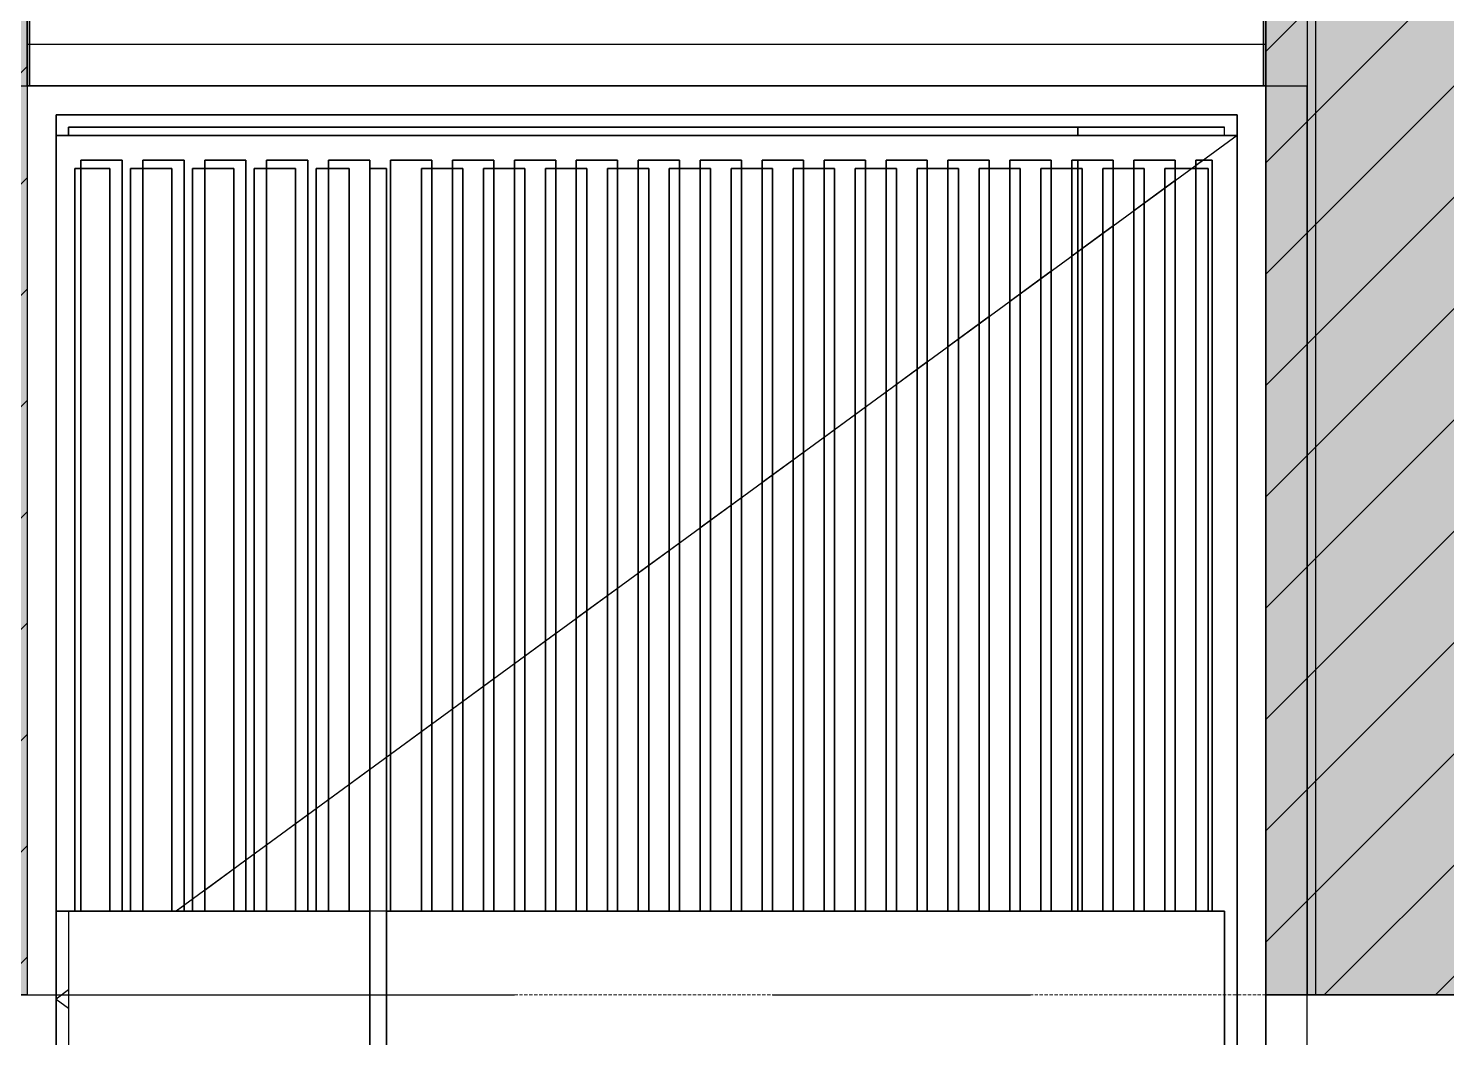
# Model space of a CAD drawing. Header units: millimetres. Extents: x 2519235 to 7246330, y 25937 to 201821.
# Drawn here: x 3041075 to 3042792, y 102238 to 103459 of the extents above; entities that cross this region are included whole.
import ezdxf

# ---------------------------------------------------------------- set-up
doc = ezdxf.new("R2010")
doc.units = ezdxf.units.MM
doc.set_wipeout_variables(frame=1)
for name, pattern in [('DPA_Hidden 100', [6, 4, -2]), ('HIDDEN', [0.375, 0.25, -0.125]), ('TA_GL_005.00000', [13.75, 5, -1.25, 1.25, -1.25, 5])]:
    doc.linetypes.add(name, pattern=pattern)
for name, color, linetype in [('000 - 0_HIDE_OBJ_FRAMING_DEF_SUB_1', 7, 'Continuous'), ('000 - 0_SYM_DWG_GRIDLINE_MAIN_COLOR_251', 7, 'Continuous'), ('000 - CONCRETE_COL_HATCH_', 7, 'Continuous'), ('000 - CONCRETE_COL_WIPEOUT_', 7, 'Continuous'), ('000 - CONCRETE_PRECAST_HATCH_', 7, 'Continuous'), ('_Wall-PRECAST-E1', 7, 'HIDDEN'), ('_งานโครงสร้าง', 7, 'Continuous')]:
    doc.layers.add(name, color=color, linetype=linetype)
doc.layers.add('A-DOOR-E', color=7, linetype='Continuous', lineweight=35)
doc.layers.add('A-DOOR-FRAM', color=7, linetype='Continuous', lineweight=35)
doc.styles.add('TA', font='', dxfattribs={"height": 4.5})
doc.styles.get('TA').set_extended_font_data('Cordia New')

# ---------------------------------------------------------------- blocks, each defined once
blk = doc.blocks.new('*U976')
at = {"layer": '000 - 0_SYM_DWG_GRIDLINE_MAIN_COLOR_251', "color": 7, "linetype": 'ByBlock', "ltscale": 5}
blk.add_line((30, 0), (-338.2, 0), dxfattribs=at)
at = {"color": 7, "style": 'TA', "flags": 1}
blk.add_attdef('LOCATION', (6, -6), '', height=4.5, rotation=270, dxfattribs=at)
blk = doc.blocks.new('W-1-PP17-ENT1_REV02_20260415-162311_PP17_ENT1_ELE2_DIMS')
at = {"layer": '000 - 0_SYM_DWG_GRIDLINE_MAIN_COLOR_251', "color": 7, "linetype": 'TA_GL_005.00000', "xscale": 50, "yscale": 50, "zscale": 50, "rotation": 180}
blk.add_blockref('*U976', (-15410, 102290), dxfattribs=at)
blk = doc.blocks.new('DPA_DR-SG-SW-MESH_FIX ONE - D37_1500x2150 mm-31456549-ENTRANCE 1 - ENLARGE ELEVATION 2 01')
at = {"layer": 'A-DOOR-E', "color": 7}
for p, q in [((-506158.9, 101243.9), (-506158.9, 103355)), ((-506158.9, 101243.9), (-506158.9, 103355)), ((-506158.9, 103355), (-504728.9, 103355)), ((-504728.9, 103355), (-506158.9, 103355)), ((-504728.9, 101243.9), (-504728.9, 103355)), ((-504728.9, 103355), (-504728.9, 101243.9)), ((-506093.8, 103290), (-506136.3, 103290)), ((-506136.3, 103290), (-506136.3, 102391.2)), ((-506136.3, 102391.2), (-506136.3, 103290)), ((-506136.3, 103290), (-506093.8, 103290)), ((-506093.8, 102391.2), (-506093.8, 103290)), ((-506093.8, 103290), (-506093.8, 102391.2)), ((-506018.8, 103290), (-506068.8, 103290)), ((-506068.8, 103290), (-506068.8, 102391.2)), ((-506068.8, 102391.2), (-506068.8, 103290)), ((-506068.8, 103290), (-506018.8, 103290)), ((-506018.8, 102391.2), (-506018.8, 103290)), ((-506018.8, 103290), (-506018.8, 102391.2)), ((-505943.8, 103290), (-505993.8, 103290)), ((-505993.8, 103290), (-505993.8, 102391.2)), ((-505993.8, 102391.2), (-505993.8, 103290)), ((-505993.8, 103290), (-505943.8, 103290)), ((-505943.8, 102391.2), (-505943.8, 103290)), ((-505943.8, 103290), (-505943.8, 102391.2)), ((-505868.8, 103290), (-505918.8, 103290)), ((-505918.8, 103290), (-505918.8, 102391.2)), ((-505918.8, 102391.2), (-505918.8, 103290)), ((-505918.8, 103290), (-505868.8, 103290)), ((-505868.8, 102391.2), (-505868.8, 103290)), ((-505868.8, 103290), (-505868.8, 102391.2)), ((-505803.8, 103290), (-505843.8, 103290)), ((-505843.8, 103290), (-505843.8, 102391.2)), ((-505843.8, 102391.2), (-505843.8, 103290)), ((-505843.8, 103290), (-505803.8, 103290)), ((-505803.8, 102391.2), (-505803.8, 103290)), ((-505803.8, 103290), (-505803.8, 102391.2)), ((-505778.9, 103290), (-505778.9, 101294.1)), ((-505778.9, 101293.9), (-505778.9, 103290)), ((-505778.9, 103290), (-505758.9, 103290)), ((-505758.9, 101294.1), (-505758.9, 103290)), ((-505758.9, 103290), (-505758.9, 101293.9)), ((-505666.3, 103290), (-505716.3, 103290)), ((-505716.3, 103290), (-505716.3, 102391.2)), ((-505716.3, 102391.2), (-505716.3, 103290)), ((-505716.3, 103290), (-505666.3, 103290)), ((-505666.3, 102391.2), (-505666.3, 103290)), ((-505666.3, 103290), (-505666.3, 102391.2)), ((-505591.3, 103290), (-505641.3, 103290)), ((-505641.3, 103290), (-505641.3, 102391.2)), ((-505641.3, 102391.2), (-505641.3, 103290)), ((-505641.3, 103290), (-505591.3, 103290)), ((-505591.3, 102391.2), (-505591.3, 103290)), ((-505591.3, 103290), (-505591.3, 102391.2)), ((-505516.3, 103290), (-505566.3, 103290)), ((-505566.3, 103290), (-505566.3, 102391.2)), ((-505566.3, 102391.2), (-505566.3, 103290)), ((-505566.3, 103290), (-505516.3, 103290)), ((-505516.3, 102391.2), (-505516.3, 103290)), ((-505516.3, 103290), (-505516.3, 102391.2)), ((-505441.3, 103290), (-505491.3, 103290)), ((-505491.3, 103290), (-505491.3, 102391.2)), ((-505491.3, 102391.2), (-505491.3, 103290)), ((-505491.3, 103290), (-505441.3, 103290)), ((-505441.3, 102391.2), (-505441.3, 103290)), ((-505441.3, 103290), (-505441.3, 102391.2)), ((-505366.3, 103290), (-505416.3, 103290)), ((-505416.3, 103290), (-505416.3, 102391.2)), ((-505416.3, 102391.2), (-505416.3, 103290)), ((-505416.3, 103290), (-505366.3, 103290)), ((-505366.3, 102391.2), (-505366.3, 103290)), ((-505366.3, 103290), (-505366.3, 102391.2)), ((-505291.3, 103290), (-505341.3, 103290)), ((-505341.3, 103290), (-505341.3, 102391.2)), ((-505341.3, 102391.2), (-505341.3, 103290)), ((-505341.3, 103290), (-505291.3, 103290)), ((-505291.3, 102391.2), (-505291.3, 103290)), ((-505291.3, 103290), (-505291.3, 102391.2)), ((-505216.3, 103290), (-505266.3, 103290)), ((-505266.3, 103290), (-505266.3, 102391.2)), ((-505266.3, 102391.2), (-505266.3, 103290)), ((-505266.3, 103290), (-505216.3, 103290)), ((-505216.3, 102391.2), (-505216.3, 103290)), ((-505216.3, 103290), (-505216.3, 102391.2)), ((-505141.3, 103290), (-505191.3, 103290)), ((-505191.3, 103290), (-505191.3, 102391.2)), ((-505191.3, 102391.2), (-505191.3, 103290)), ((-505191.3, 103290), (-505141.3, 103290)), ((-505141.3, 102391.2), (-505141.3, 103290)), ((-505141.3, 103290), (-505141.3, 102391.2)), ((-505066.3, 103290), (-505116.3, 103290)), ((-505116.3, 103290), (-505116.3, 102391.2)), ((-505116.3, 102391.2), (-505116.3, 103290)), ((-505116.3, 103290), (-505066.3, 103290)), ((-505066.3, 102391.2), (-505066.3, 103290)), ((-505066.3, 103290), (-505066.3, 102391.2)), ((-504991.3, 103290), (-505041.3, 103290)), ((-505041.3, 103290), (-505041.3, 102391.2)), ((-505041.3, 102391.2), (-505041.3, 103290)), ((-505041.3, 103290), (-504991.3, 103290)), ((-504991.3, 102391.2), (-504991.3, 103290)), ((-504991.3, 103290), (-504991.3, 102391.2)), ((-504916.3, 103290), (-504966.3, 103290)), ((-504966.3, 103290), (-504966.3, 102391.2)), ((-504966.3, 102391.2), (-504966.3, 103290)), ((-504966.3, 103290), (-504916.3, 103290)), ((-504916.3, 102391.2), (-504916.3, 103290)), ((-504916.3, 103290), (-504916.3, 102391.2)), ((-504841.3, 103290), (-504891.3, 103290)), ((-504891.3, 103290), (-504891.3, 102391.2)), ((-504891.3, 102391.2), (-504891.3, 103290)), ((-504891.3, 103290), (-504841.3, 103290)), ((-504841.3, 102391.2), (-504841.3, 103290)), ((-504841.3, 103290), (-504841.3, 102391.2)), ((-504763.9, 103290), (-504816.3, 103290)), ((-504816.3, 103290), (-504816.3, 102391.2)), ((-504816.3, 102391.2), (-504816.3, 103290)), ((-504816.3, 103290), (-504763.9, 103290)), ((-504763.9, 102391.2), (-504763.9, 103290)), ((-504763.9, 103290), (-504763.9, 102391.2)), ((-506158.9, 102391.2), (-506158.9, 102167.2)), ((-505778.9, 102391.2), (-506158.9, 102391.2)), ((-506158.9, 102391.2), (-505778.9, 102391.2)), ((-506158.9, 102167.2), (-506158.9, 102391.2)), ((-506136.3, 102391.2), (-506093.8, 102391.2)), ((-506093.8, 102391.2), (-506136.3, 102391.2)), ((-506068.8, 102391.2), (-506018.8, 102391.2)), ((-506018.8, 102391.2), (-506068.8, 102391.2)), ((-505993.8, 102391.2), (-505943.8, 102391.2)), ((-505943.8, 102391.2), (-505993.8, 102391.2)), ((-505918.8, 102391.2), (-505868.8, 102391.2)), ((-505868.8, 102391.2), (-505918.8, 102391.2)), ((-505843.8, 102391.2), (-505803.8, 102391.2)), ((-505803.8, 102391.2), (-505843.8, 102391.2)), ((-505778.9, 102167.2), (-505778.9, 102391.2)), ((-505778.9, 102391.2), (-505778.9, 102167.2)), ((-504743.9, 102391.2), (-505758.9, 102391.2)), ((-505758.9, 102391.2), (-505758.9, 102167.2)), ((-505758.9, 102167.2), (-505758.9, 102391.2)), ((-505758.9, 102391.2), (-504743.9, 102391.2)), ((-505716.3, 102391.2), (-505666.3, 102391.2)), ((-505666.3, 102391.2), (-505716.3, 102391.2)), ((-505641.3, 102391.2), (-505591.3, 102391.2)), ((-505591.3, 102391.2), (-505641.3, 102391.2)), ((-505566.3, 102391.2), (-505516.3, 102391.2)), ((-505516.3, 102391.2), (-505566.3, 102391.2)), ((-505491.3, 102391.2), (-505441.3, 102391.2)), ((-505441.3, 102391.2), (-505491.3, 102391.2)), ((-505416.3, 102391.2), (-505366.3, 102391.2)), ((-505366.3, 102391.2), (-505416.3, 102391.2)), ((-505341.3, 102391.2), (-505291.3, 102391.2)), ((-505291.3, 102391.2), (-505341.3, 102391.2)), ((-505266.3, 102391.2), (-505216.3, 102391.2)), ((-505216.3, 102391.2), (-505266.3, 102391.2)), ((-505191.3, 102391.2), (-505141.3, 102391.2)), ((-505141.3, 102391.2), (-505191.3, 102391.2)), ((-505116.3, 102391.2), (-505066.3, 102391.2)), ((-505066.3, 102391.2), (-505116.3, 102391.2)), ((-505041.3, 102391.2), (-504991.3, 102391.2)), ((-504991.3, 102391.2), (-505041.3, 102391.2)), ((-504966.3, 102391.2), (-504916.3, 102391.2)), ((-504916.3, 102391.2), (-504966.3, 102391.2)), ((-504891.3, 102391.2), (-504841.3, 102391.2)), ((-504841.3, 102391.2), (-504891.3, 102391.2)), ((-504816.3, 102391.2), (-504763.9, 102391.2)), ((-504763.9, 102391.2), (-504816.3, 102391.2)), ((-504743.9, 102167.2), (-504743.9, 102391.2)), ((-504743.9, 102391.2), (-504743.9, 102167.2))]:
    blk.add_line(p, q, dxfattribs=at)
at = {"layer": 'A-DOOR-FRAM', "color": 7}
for p, q in [((-506193.9, 103390), (-504693.9, 103390)), ((-504693.9, 103390), (-506193.9, 103390)), ((-504693.9, 101240), (-504693.9, 103390)), ((-504693.9, 101240), (-504693.9, 103390)), ((-506158.9, 101240), (-506158.9, 103355)), ((-506158.9, 103355), (-504728.9, 103355)), ((-506158.9, 103355), (-506158.9, 101240)), ((-504728.9, 103355), (-506158.9, 103355)), ((-504728.9, 103355), (-504728.9, 101240)), ((-504728.9, 101240), (-504728.9, 103355)), ((-505778.9, 101294.1), (-505778.9, 103290)), ((-505778.9, 101294.1), (-505778.9, 103290)), ((-505758.9, 101294.1), (-505758.9, 103290)), ((-505758.9, 103290), (-505758.9, 101294.1))]:
    blk.add_line(p, q, dxfattribs=at)
blk = doc.blocks.new('W-1-PP17-ENT1_REV02_20260415-162429_PP17_ENT1_EX_ELE2')
at = {"layer": '_Wall-PRECAST-E1', "color": 7}
blk.add_lwpolyline([(-1625, 102290), (-125, 102290), (-125, 105290), (-1625, 105290)], close=True, dxfattribs=at)
at = {"layer": '_งานโครงสร้าง', "color": 7}
for p in [(-3175, 103390), (-1575, 101140)]:
    blk.add_line(p, (-1575, 103390), dxfattribs=at)
at = {"layer": 'A-DOOR-E', "color": 7}
blk.add_blockref('DPA_DR-SG-SW-MESH_FIX ONE - D37_1500x2150 mm-31456549-ENTRANCE 1 - ENLARGE ELEVATION 2 01', (503068.9, 0), dxfattribs=at)
blk = doc.blocks.new('DPA_Curved type C_Right - Curved Type C_Right-28922442-ENTRANCE 1 - ENLARGE ELEVATION 2 01')
at = {"layer": '000 - 0_HIDE_OBJ_FRAMING_DEF_SUB_1', "color": 7}
for p, q in [((-504693.9, 102290), (-504693.9, 105290)), ((-504693.9, 105290), (-504693.9, 102290)), ((-504643.9, 105290), (-504643.9, 102290)), ((-504643.9, 105290), (-504643.9, 102290)), ((-504633.9, 105290), (-504633.9, 102290)), ((-504693.9, 102290), (-503193.9, 102290)), ((-504643.9, 102290), (-504693.9, 102290)), ((-504633.9, 102290), (-504643.9, 102290)), ((-503710.6, 102290), (-504633.9, 102290))]:
    blk.add_line(p, q, dxfattribs=at)
blk = doc.blocks.new('DPA_RF_LEDGE - Ledge-27910330-ENTRANCE 1 - ENLARGE ELEVATION 2 01')
at = {"layer": '000 - 0_HIDE_OBJ_FRAMING_DEF_SUB_1', "color": 7}
for p, q in [((-506193.9, 103490), (-506193.9, 103390)), ((-506193.9, 103470), (-506193.9, 103490)), ((-506193.9, 103490), (-506190.9, 103490)), ((-506190.9, 103490), (-506193.9, 103490)), ((-506190.9, 103490), (-506190.9, 103465)), ((-506190.9, 103465), (-506190.9, 103490)), ((-506190.9, 103490), (-504696.9, 103490)), ((-504696.9, 103490), (-506190.9, 103490)), ((-506190.9, 103490), (-506190.9, 103470)), ((-506190.9, 103390), (-506190.9, 103490)), ((-506190.9, 103470), (-506190.9, 103490)), ((-506190.9, 103490), (-506190.9, 103467.3)), ((-504696.9, 103490), (-506190.9, 103490)), ((-504696.9, 103490), (-506190.9, 103490)), ((-506190.9, 103488), (-506190.9, 103467)), ((-506190.9, 103467), (-506190.9, 103488)), ((-506031.4, 103490), (-506056.4, 103490)), ((-506031.4, 103490), (-506056.4, 103490)), ((-505431.4, 103490), (-505456.4, 103490)), ((-505431.4, 103490), (-505456.4, 103490)), ((-504831.4, 103490), (-504856.4, 103490)), ((-504831.4, 103490), (-504856.4, 103490)), ((-504696.9, 103490), (-504696.9, 103465)), ((-504696.9, 103465), (-504696.9, 103490)), ((-504696.9, 103490), (-504696.9, 103390)), ((-504696.9, 103470), (-504696.9, 103490)), ((-504696.9, 103490), (-504693.9, 103490)), ((-504693.9, 103490), (-504696.9, 103490)), ((-504696.9, 103467.3), (-504696.9, 103490)), ((-504696.9, 103490), (-504696.9, 103470)), ((-504696.9, 103488), (-504696.9, 103467)), ((-504696.9, 103467), (-504696.9, 103488)), ((-504693.9, 103490), (-504693.9, 103470)), ((-504693.9, 103390), (-504693.9, 103490)), ((-506193.9, 103440), (-506193.9, 103470)), ((-506190.9, 103470), (-506193.9, 103470)), ((-506190.9, 103470), (-506190.9, 103440)), ((-506190.9, 103440), (-506190.9, 103470)), ((-504696.9, 103470), (-506190.9, 103470)), ((-504696.9, 103440), (-504696.9, 103470)), ((-504693.9, 103470), (-504696.9, 103470)), ((-504696.9, 103470), (-504696.9, 103440)), ((-504693.9, 103470), (-504693.9, 103440)), ((-506190.9, 103467.3), (-506190.9, 103437.2)), ((-504696.9, 103437.2), (-504696.9, 103467.3)), ((-506193.9, 103390), (-506193.9, 103440)), ((-506190.9, 103440), (-506193.9, 103440)), ((-506190.9, 103440), (-506190.9, 103390)), ((-506190.9, 103390), (-506190.9, 103440)), ((-504696.9, 103440), (-506190.9, 103440)), ((-506190.9, 103437.2), (-506190.9, 103393)), ((-504696.9, 103390), (-504696.9, 103440)), ((-504693.9, 103440), (-504696.9, 103440)), ((-504696.9, 103440), (-504696.9, 103390)), ((-504696.9, 103393), (-504696.9, 103437.2)), ((-504693.9, 103440), (-504693.9, 103390)), ((-506190.9, 103423), (-506190.9, 103398)), ((-506190.9, 103398), (-506190.9, 103423)), ((-506190.9, 103423), (-506190.9, 103398)), ((-506190.9, 103398), (-506190.9, 103423)), ((-506190.9, 103423), (-506190.9, 103398)), ((-506190.9, 103398), (-506190.9, 103423)), ((-506190.9, 103421), (-506190.9, 103400)), ((-506190.9, 103400), (-506190.9, 103421)), ((-506190.9, 103421), (-506190.9, 103400)), ((-506190.9, 103400), (-506190.9, 103421)), ((-506190.9, 103421), (-506190.9, 103400)), ((-506190.9, 103400), (-506190.9, 103421)), ((-504696.9, 103423), (-504696.9, 103398)), ((-504696.9, 103398), (-504696.9, 103423)), ((-504696.9, 103423), (-504696.9, 103398)), ((-504696.9, 103398), (-504696.9, 103423)), ((-504696.9, 103423), (-504696.9, 103398)), ((-504696.9, 103398), (-504696.9, 103423)), ((-504696.9, 103421), (-504696.9, 103400)), ((-504696.9, 103400), (-504696.9, 103421)), ((-504696.9, 103421), (-504696.9, 103400)), ((-504696.9, 103400), (-504696.9, 103421)), ((-504696.9, 103421), (-504696.9, 103400)), ((-504696.9, 103400), (-504696.9, 103421)), ((-506193.9, 103390), (-506193.9, 103395)), ((-506193.9, 103395), (-506193.9, 103390)), ((-506190.9, 103390), (-506193.9, 103390)), ((-506190.9, 103390), (-506193.9, 103390)), ((-506190.9, 103390), (-506193.9, 103390)), ((-506190.9, 103390), (-506193.9, 103390)), ((-506190.9, 103393), (-506190.9, 103398)), ((-506190.9, 103398), (-506190.9, 103393)), ((-506190.9, 103390), (-506190.9, 103395)), ((-506190.9, 103395), (-506190.9, 103390)), ((-506190.9, 103390), (-506190.9, 103395)), ((-506190.9, 103395), (-506190.9, 103390)), ((-506190.9, 103393), (-506190.9, 103390)), ((-506190.9, 103390), (-504696.9, 103390)), ((-504696.9, 103390), (-506190.9, 103390)), ((-504696.9, 103390), (-506190.9, 103390)), ((-504696.9, 103390), (-506190.9, 103390)), ((-504696.9, 103393), (-504696.9, 103398)), ((-504696.9, 103398), (-504696.9, 103393)), ((-504696.9, 103390), (-504696.9, 103395)), ((-504696.9, 103395), (-504696.9, 103390)), ((-504696.9, 103390), (-504696.9, 103395)), ((-504696.9, 103395), (-504696.9, 103390)), ((-504696.9, 103390), (-504696.9, 103393)), ((-504693.9, 103390), (-504696.9, 103390)), ((-504693.9, 103390), (-504696.9, 103390)), ((-504693.9, 103390), (-504696.9, 103390)), ((-504693.9, 103390), (-504696.9, 103390)), ((-504693.9, 103390), (-504693.9, 103395)), ((-504693.9, 103395), (-504693.9, 103390))]:
    blk.add_line(p, q, dxfattribs=at)
blk = doc.blocks.new('DPA_DR-SG-SW-MESH_Ent1_1500rfa - D37_1500x2150 mm-33969302-ENTRANCE 1 - ENLARGE ELEVATION 2 01')
at = {"layer": '000 - 0_HIDE_OBJ_FRAMING_DEF_SUB_1', "color": 7}
for p, q in [((-506193.9, 103390), (-504693.9, 103390)), ((-504693.9, 103390), (-506193.9, 103390)), ((-504693.9, 101240), (-504693.9, 103390)), ((-504693.9, 101240), (-504693.9, 103390)), ((-506158.9, 101240), (-506158.9, 103355)), ((-506158.9, 103355), (-504728.9, 103355)), ((-506158.9, 103355), (-506158.9, 101240)), ((-504728.9, 103355), (-506158.9, 103355)), ((-504728.9, 103355), (-504728.9, 101240)), ((-504728.9, 101240), (-504728.9, 103355)), ((-506143.9, 103330), (-506143.9, 103340)), ((-506143.9, 103340), (-504743.9, 103340)), ((-506143.9, 103340), (-506143.9, 103330)), ((-504743.9, 103340), (-506143.9, 103340)), ((-504743.9, 103330), (-504743.9, 103340)), ((-504743.9, 103330), (-504743.9, 103340)), ((-504728.9, 103330), (-506013.6, 102391.2)), ((-504770, 103300), (-504778.9, 103293.5)), ((-504803.9, 103275.2), (-504853.9, 103238.7)), ((-504878.9, 103220.4), (-504928.9, 103183.8)), ((-504953.9, 103165.6), (-505003.9, 103129)), ((-505028.9, 103110.8), (-505078.9, 103074.2)), ((-505103.9, 103056), (-505153.9, 103019.4)), ((-505178.9, 103001.2), (-505228.9, 102964.6)), ((-505253.9, 102946.3), (-505303.9, 102909.8)), ((-505328.9, 102891.5), (-505378.9, 102855)), ((-505403.9, 102836.7), (-505453.9, 102800.2)), ((-505478.9, 102781.9), (-505528.9, 102745.4)), ((-505553.9, 102727.1), (-505603.9, 102690.6)), ((-505628.9, 102672.3), (-505678.9, 102635.8)), ((-505703.9, 102617.5), (-505753.9, 102581)), ((-505778.9, 102562.7), (-505828.9, 102526.2)), ((-505853.9, 102507.9), (-505903.9, 102471.3)), ((-505928.9, 102453.1), (-505978.9, 102416.5)), ((-506143.9, 102391.2), (-506143.9, 102167.2)), ((-504743.9, 102391.2), (-506143.9, 102391.2)), ((-506128.9, 102391.2), (-506078.9, 102391.2)), ((-506128.9, 102391.2), (-506078.9, 102391.2)), ((-506078.9, 102391.2), (-506128.9, 102391.2)), ((-506053.9, 102391.2), (-506003.9, 102391.2)), ((-506053.9, 102391.2), (-506003.9, 102391.2)), ((-506003.9, 102391.2), (-506053.9, 102391.2)), ((-506003.9, 102398.3), (-506013.6, 102391.2)), ((-505978.9, 102391.2), (-505928.9, 102391.2)), ((-505978.9, 102391.2), (-505928.9, 102391.2)), ((-505928.9, 102391.2), (-505978.9, 102391.2)), ((-505903.9, 102391.2), (-505853.9, 102391.2)), ((-505903.9, 102391.2), (-505853.9, 102391.2)), ((-505853.9, 102391.2), (-505903.9, 102391.2)), ((-505828.9, 102391.2), (-505778.9, 102391.2)), ((-505828.9, 102391.2), (-505778.9, 102391.2)), ((-505778.9, 102391.2), (-505828.9, 102391.2)), ((-505753.9, 102391.2), (-505703.9, 102391.2)), ((-505753.9, 102391.2), (-505703.9, 102391.2)), ((-505703.9, 102391.2), (-505753.9, 102391.2)), ((-505678.9, 102391.2), (-505628.9, 102391.2)), ((-505678.9, 102391.2), (-505628.9, 102391.2)), ((-505628.9, 102391.2), (-505678.9, 102391.2)), ((-505603.9, 102391.2), (-505553.9, 102391.2)), ((-505603.9, 102391.2), (-505553.9, 102391.2)), ((-505553.9, 102391.2), (-505603.9, 102391.2)), ((-505528.9, 102391.2), (-505478.9, 102391.2)), ((-505528.9, 102391.2), (-505478.9, 102391.2)), ((-505478.9, 102391.2), (-505528.9, 102391.2)), ((-505453.9, 102391.2), (-505403.9, 102391.2)), ((-505453.9, 102391.2), (-505403.9, 102391.2)), ((-505403.9, 102391.2), (-505453.9, 102391.2)), ((-505378.9, 102391.2), (-505328.9, 102391.2)), ((-505378.9, 102391.2), (-505328.9, 102391.2)), ((-505328.9, 102391.2), (-505378.9, 102391.2)), ((-505303.9, 102391.2), (-505253.9, 102391.2)), ((-505303.9, 102391.2), (-505253.9, 102391.2)), ((-505253.9, 102391.2), (-505303.9, 102391.2)), ((-505228.9, 102391.2), (-505178.9, 102391.2)), ((-505228.9, 102391.2), (-505178.9, 102391.2)), ((-505178.9, 102391.2), (-505228.9, 102391.2)), ((-505153.9, 102391.2), (-505103.9, 102391.2)), ((-505153.9, 102391.2), (-505103.9, 102391.2)), ((-505103.9, 102391.2), (-505153.9, 102391.2)), ((-505078.9, 102391.2), (-505028.9, 102391.2)), ((-505078.9, 102391.2), (-505028.9, 102391.2)), ((-505028.9, 102391.2), (-505078.9, 102391.2)), ((-505003.9, 102391.2), (-504953.9, 102391.2)), ((-505003.9, 102391.2), (-504953.9, 102391.2)), ((-504953.9, 102391.2), (-505003.9, 102391.2)), ((-504928.9, 102391.2), (-504878.9, 102391.2)), ((-504928.9, 102391.2), (-504878.9, 102391.2)), ((-504878.9, 102391.2), (-504928.9, 102391.2)), ((-504853.9, 102391.2), (-504803.9, 102391.2)), ((-504853.9, 102391.2), (-504803.9, 102391.2)), ((-504803.9, 102391.2), (-504853.9, 102391.2)), ((-504778.9, 102391.2), (-504758.9, 102391.2)), ((-504778.9, 102391.2), (-504758.9, 102391.2)), ((-504758.9, 102391.2), (-504778.9, 102391.2)), ((-504743.9, 102167.2), (-504743.9, 102391.2)), ((-506143.9, 102296), (-506158.9, 102285)), ((-506158.9, 102285), (-506143.9, 102274))]:
    blk.add_line(p, q, dxfattribs=at)
at = {"layer": '000 - 0_HIDE_OBJ_FRAMING_DEF_SUB_1', "color": 7, "lineweight": 35}
for p, q in [((-506158.9, 101250), (-506158.9, 103330)), ((-506158.9, 103330), (-506158.9, 101250)), ((-504728.9, 103330), (-506158.9, 103330)), ((-506144, 103330), (-504743.9, 103330)), ((-504728.9, 101250), (-504728.9, 103330)), ((-504728.9, 101250), (-504728.9, 103330)), ((-506128.9, 102391.2), (-506128.9, 103300)), ((-506128.9, 103300), (-506078.9, 103300)), ((-506128.9, 103300), (-506128.9, 102391.2)), ((-506078.9, 103300), (-506128.9, 103300)), ((-506078.9, 103300), (-506078.9, 102391.2)), ((-506078.9, 102391.2), (-506078.9, 103300)), ((-506053.9, 102391.2), (-506053.9, 103300)), ((-506053.9, 103300), (-506003.9, 103300)), ((-506053.9, 103300), (-506053.9, 102391.2)), ((-506003.9, 103300), (-506053.9, 103300)), ((-506003.9, 103300), (-506003.9, 102391.2)), ((-506003.9, 102391.2), (-506003.9, 103300)), ((-505978.9, 102391.2), (-505978.9, 103300)), ((-505978.9, 103300), (-505928.9, 103300)), ((-505978.9, 103300), (-505978.9, 102391.2)), ((-505928.9, 103300), (-505978.9, 103300)), ((-505928.9, 103300), (-505928.9, 102391.2)), ((-505928.9, 102391.2), (-505928.9, 103300)), ((-505903.9, 102391.2), (-505903.9, 103300)), ((-505903.9, 103300), (-505853.9, 103300)), ((-505903.9, 103300), (-505903.9, 102391.2)), ((-505853.9, 103300), (-505903.9, 103300)), ((-505853.9, 103300), (-505853.9, 102391.2)), ((-505853.9, 102391.2), (-505853.9, 103300)), ((-505828.9, 102391.2), (-505828.9, 103300)), ((-505828.9, 103300), (-505778.9, 103300)), ((-505828.9, 103300), (-505828.9, 102391.2)), ((-505778.9, 103300), (-505828.9, 103300)), ((-505778.9, 103300), (-505778.9, 102391.2)), ((-505778.9, 102391.2), (-505778.9, 103300)), ((-505753.9, 102391.2), (-505753.9, 103300)), ((-505753.9, 103300), (-505703.9, 103300)), ((-505753.9, 103300), (-505753.9, 102391.2)), ((-505703.9, 103300), (-505753.9, 103300)), ((-505703.9, 103300), (-505703.9, 102391.2)), ((-505703.9, 102391.2), (-505703.9, 103300)), ((-505678.9, 102391.2), (-505678.9, 103300)), ((-505678.9, 103300), (-505628.9, 103300)), ((-505678.9, 103300), (-505678.9, 102391.2)), ((-505628.9, 103300), (-505678.9, 103300)), ((-505628.9, 103300), (-505628.9, 102391.2)), ((-505628.9, 102391.2), (-505628.9, 103300)), ((-505603.9, 102391.2), (-505603.9, 103300)), ((-505603.9, 103300), (-505553.9, 103300)), ((-505603.9, 103300), (-505603.9, 102391.2)), ((-505553.9, 103300), (-505603.9, 103300)), ((-505553.9, 103300), (-505553.9, 102391.2)), ((-505553.9, 102391.2), (-505553.9, 103300)), ((-505528.9, 102391.2), (-505528.9, 103300)), ((-505528.9, 103300), (-505478.9, 103300)), ((-505528.9, 103300), (-505528.9, 102391.2)), ((-505478.9, 103300), (-505528.9, 103300)), ((-505478.9, 103300), (-505478.9, 102391.2)), ((-505478.9, 102391.2), (-505478.9, 103300)), ((-505453.9, 102391.2), (-505453.9, 103300)), ((-505453.9, 103300), (-505403.9, 103300)), ((-505453.9, 103300), (-505453.9, 102391.2)), ((-505403.9, 103300), (-505453.9, 103300)), ((-505403.9, 103300), (-505403.9, 102391.2)), ((-505403.9, 102391.2), (-505403.9, 103300)), ((-505378.9, 102391.2), (-505378.9, 103300)), ((-505378.9, 103300), (-505328.9, 103300)), ((-505378.9, 103300), (-505378.9, 102391.2)), ((-505328.9, 103300), (-505378.9, 103300)), ((-505328.9, 103300), (-505328.9, 102391.2)), ((-505328.9, 102391.2), (-505328.9, 103300)), ((-505303.9, 102391.2), (-505303.9, 103300)), ((-505303.9, 103300), (-505253.9, 103300)), ((-505303.9, 103300), (-505303.9, 102391.2)), ((-505253.9, 103300), (-505303.9, 103300)), ((-505253.9, 103300), (-505253.9, 102391.2)), ((-505253.9, 102391.2), (-505253.9, 103300)), ((-505228.9, 102391.2), (-505228.9, 103300)), ((-505228.9, 103300), (-505178.9, 103300)), ((-505228.9, 103300), (-505228.9, 102391.2)), ((-505178.9, 103300), (-505228.9, 103300)), ((-505178.9, 103300), (-505178.9, 102391.2)), ((-505178.9, 102391.2), (-505178.9, 103300)), ((-505153.9, 102391.2), (-505153.9, 103300)), ((-505153.9, 103300), (-505103.9, 103300)), ((-505153.9, 103300), (-505153.9, 102391.2)), ((-505103.9, 103300), (-505153.9, 103300)), ((-505103.9, 103300), (-505103.9, 102391.2)), ((-505103.9, 102391.2), (-505103.9, 103300)), ((-505078.9, 102391.2), (-505078.9, 103300)), ((-505078.9, 103300), (-505028.9, 103300)), ((-505078.9, 103300), (-505078.9, 102391.2)), ((-505028.9, 103300), (-505078.9, 103300)), ((-505028.9, 103300), (-505028.9, 102391.2)), ((-505028.9, 102391.2), (-505028.9, 103300)), ((-505003.9, 102391.2), (-505003.9, 103300)), ((-505003.9, 103300), (-504953.9, 103300)), ((-505003.9, 103300), (-505003.9, 102391.2)), ((-504953.9, 103300), (-505003.9, 103300)), ((-504953.9, 103300), (-504953.9, 102391.2)), ((-504953.9, 102391.2), (-504953.9, 103300)), ((-504928.9, 102391.2), (-504928.9, 103300)), ((-504928.9, 103300), (-504878.9, 103300)), ((-504928.9, 103300), (-504928.9, 102391.2)), ((-504878.9, 103300), (-504928.9, 103300)), ((-504878.9, 103300), (-504878.9, 102391.2)), ((-504878.9, 102391.2), (-504878.9, 103300)), ((-504853.9, 102391.2), (-504853.9, 103300)), ((-504853.9, 103300), (-504803.9, 103300)), ((-504853.9, 103300), (-504853.9, 102391.2)), ((-504803.9, 103300), (-504853.9, 103300)), ((-504803.9, 103300), (-504803.9, 102391.2)), ((-504803.9, 102391.2), (-504803.9, 103300)), ((-504778.9, 102391.2), (-504778.9, 103300)), ((-504778.9, 103300), (-504758.9, 103300)), ((-504778.9, 103300), (-504778.9, 102391.2)), ((-504758.9, 103300), (-504778.9, 103300)), ((-504758.9, 103300), (-504758.9, 102391.2)), ((-504758.9, 102391.2), (-504758.9, 103300))]:
    blk.add_line(p, q, dxfattribs=at)
blk = doc.blocks.new('C-1-PP17-AR-2182-01-B_20260416-050018_PP17_ENT1_EX_ELE2')
at = {"layer": '000 - 0_HIDE_OBJ_FRAMING_DEF_SUB_1', "lineweight": 9}
h = blk.add_hatch(dxfattribs=at)
h.set_pattern_fill('FP_4', style=0, pattern_type=2)
h.set_pattern_definition([(90, (-125, 100790), (-600, 4e-14), [])])
h.paths.add_polyline_path([(-1625, 101990), (100, 101990), (100, 102290), (-1625, 102290), (-1625, 102129.9)])
h.paths.add_polyline_path([(-14720.6, 101990), (-10700, 101990), (-10700, 102290), (-16725, 102290), (-16725, 101990), (-15035.2, 101990)])
h.paths.add_polyline_path([(-10550, 101990), (-3125, 101990), (-3125, 102290), (-10550, 102290), (-10550, 102126.2)])
at = {"layer": '000 - 0_HIDE_OBJ_FRAMING_DEF_SUB_1', "color": 7}
for p, q in [((-1625, 103390), (-3125, 103390)), ((-3125, 103390), (-1625, 103390)), ((-1625, 101195), (-1625, 103390)), ((-1625, 103390), (-1625, 101195)), ((-1852.8, 103340), (-1852.8, 103330)), ((-1852.8, 103340), (-1852.8, 103330)), ((-1852.8, 103330), (-1852.8, 103340)), ((-1852.8, 103300), (-1852.8, 103166.7)), ((-1852.8, 103300), (-1852.8, 102391.2)), ((-1852.8, 103166.7), (-1852.8, 103300)), ((-1852.8, 103166.7), (-1852.8, 102988.3)), ((-1852.8, 102988.3), (-1852.8, 103166.7)), ((-1852.8, 102988.3), (-1852.8, 102810)), ((-1852.8, 102810), (-1852.8, 102988.3)), ((-1852.8, 102810), (-1852.8, 102631.7)), ((-1852.8, 102631.7), (-1852.8, 102810)), ((-1852.8, 102631.7), (-1852.8, 102453.3)), ((-1852.8, 102453.3), (-1852.8, 102631.7)), ((-1852.8, 102453.3), (-1852.8, 102391.2)), ((-1852.8, 102391.2), (-1852.8, 102453.3)), ((-1625, 101990), (-1625, 102290)), ((-1625, 102290), (0, 102290)), ((100, 102290), (-1625, 102290)), ((-1625, 102290), (-1625, 101990))]:
    blk.add_line(p, q, dxfattribs=at)
at = {"layer": '000 - 0_HIDE_OBJ_FRAMING_DEF_SUB_1', "color": 7, "linetype": 'DPA_Hidden 100', "lineweight": 9}
blk.add_line((-1625, 102290), (-3122, 102290), dxfattribs=at)
at = {"layer": '000 - 0_HIDE_OBJ_FRAMING_DEF_SUB_1', "color": 7}
for name in ['DPA_Curved type C_Right - Curved Type C_Right-28922442-ENTRANCE 1 - ENLARGE ELEVATION 2 01', 'DPA_RF_LEDGE - Ledge-27910330-ENTRANCE 1 - ENLARGE ELEVATION 2 01', 'DPA_DR-SG-SW-MESH_Ent1_1500rfa - D37_1500x2150 mm-33969302-ENTRANCE 1 - ENLARGE ELEVATION 2 01']:
    blk.add_blockref(name, (503068.9, 0), dxfattribs=at)
blk = doc.blocks.new('*U1676')
at = {"layer": '000 - CONCRETE_COL_HATCH_'}
h = blk.add_hatch(dxfattribs=at)
h.set_pattern_fill('AR-CONC', scale=0.04)
h.set_pattern_definition([(50, (348000, -843606.8257), (7.28738676, -0.63756342), [0.762, -8.382]), (355, (348000, -843606.826), (-1.40973686, 7.64227381), [0.6096, -6.705623367]), (100.4514447, (348000.607, -843606.879), (5.877649884, 7.004710076), [0.64760035, -7.123609784]), (46.1842, (348000, -843604.794), (10.84316164, -1.68169312), [1.143, -12.573]), (96.6355576, (348000.904, -843604.934), (9.49616536, 9.89704498), [0.97140093, -10.68542433]), (351.1841512, (348000, -843604.794), (9.49616536, 9.89704498), [0.91439868, -10.05838928]), (21, (348001.016, -843605.3017), (6.06457565, -4.090607927), [0.762, -8.382]), (326, (348001.016, -843605.302), (2.472081134, 7.367518645), [0.6096, -6.7056]), (71.451445, (348001.5214, -843605.6426), (8.53665677, 3.276910755), [0.64760035, -7.123597504]), (37.5, (348000, -843606.8257), (0.12354413, 3.382201555), [0, -6.62432, 0, -6.8072, 0, -6.731]), (7.5, (348000, -843606.8257), (2.6727865, 4.007222993), [0, -3.88112, 0, -6.47192, 0, -2.5654]), (327.5, (347997.7343, -843606.8257), (5.423623807, -0.22914976), [0, -2.54, 0, -7.9248, 0, -10.5156]), (317.5, (347996.7183, -843606.8257), (5.925167255, 1.017059641), [0, -3.302, 0, -5.26288, 0, -7.4676])])
h.paths.add_polyline_path([(0, 0), (0, -3000), (13500, -3000), (13500, -1800), (15000, -1800), (15000, -1800), (15000, -3000), (16500, -3000), (16500, 0), (10500, 0), (10500, 11750), (6000, 11750), (6000, 0)])
blk = doc.blocks.new('A$C32509ff5')
at = {"color": 7}
blk.add_blockref('*U1676', (-6000, -11750), dxfattribs=at)
at = {"layer": '_Wall-PRECAST-E1', "color": 7}
blk.add_lwpolyline([(9000, -14750), (10500, -14750), (10500, -11750), (9000, -11750)], close=True, dxfattribs=at)
blk = doc.blocks.new('W-1-PP17-ENT1_REV02_20260416-050504_PP17_ENT1_PRECAST_ELE2')
at = {"color": 7}
blk.add_blockref('A$C32509ff5', (-10625, 117040), dxfattribs=at)
at = {"layer": '000 - CONCRETE_PRECAST_HATCH_'}
h = blk.add_hatch(dxfattribs=at)
h.set_pattern_fill('ANSI31', scale=30)
h.set_pattern_definition([(45, (-32964.11, 2e-10), (-67.35192, 67.35192), [])])
h.paths.add_polyline_path([(-16625, 105290), (-16625, 102290), (-3125, 102290), (-3125, 103490), (-1625, 103490), (-1625, 103490), (-1625, 102290), (-125, 102290), (-125, 105290), (-6125, 105290), (-6125, 117040), (-10625, 117040), (-10625, 105290)])

msp = doc.modelspace()

# ---------------------------------------------------------------- linework, layer by layer
at = {"color": 7}
msp.add_lwpolyline([(3038073.053, 117040), (3038073.053, 105290), (3044073.053, 105290), (3044073.053, 102290), (3042573.053, 102290), (3042573.053, 103490), (3041073.053, 103490), (3041073.053, 102290), (3027573.053, 102290), (3027573.053, 105290), (3033573.053, 105290), (3033573.053, 117040), (3038073.053, 117040)], dxfattribs=at)

# ---------------------------------------------------------------- block references
for name in ['W-1-PP17-ENT1_REV02_20260415-162311_PP17_ENT1_ELE2_DIMS', 'W-1-PP17-ENT1_REV02_20260415-162429_PP17_ENT1_EX_ELE2', 'C-1-PP17-AR-2182-01-B_20260416-050018_PP17_ENT1_EX_ELE2']:
    msp.add_blockref(name, (3044198.053, 0), dxfattribs=at)

# ---------------------------------------------------------------- next in the draw order: block references
msp.add_blockref('W-1-PP17-ENT1_REV02_20260416-050504_PP17_ENT1_PRECAST_ELE2', (3044198.053, 0), dxfattribs=at)

doc.saveas('drawing.dxf')
